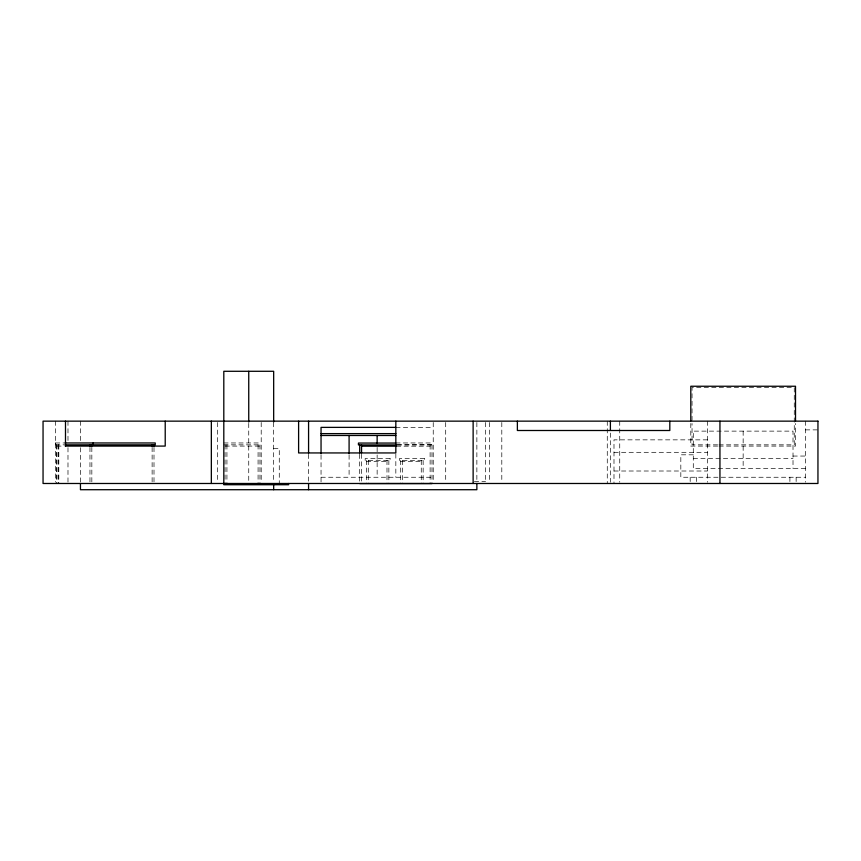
<?xml version="1.0" encoding="UTF-8"?>
<svg xmlns="http://www.w3.org/2000/svg" width="861" height="861" viewBox="0 0 861 861"><rect width="100%" height="100%" fill="white"/><g stroke="black" fill="none" stroke-linecap="round" stroke-linejoin="round"><path stroke-width="0.65" stroke-dasharray="4.3 3.23" d="M395.834 427.379L433.234 427.379M805.487 429.876L817.95 429.876M707.484 439.853L613.99 439.853L613.99 483.484M55.513 442.963L63.703 442.963M223.806 442.963L261.206 442.963M395.834 442.963L433.234 442.963M55.513 444.836L63.994 444.836M223.806 444.836L261.206 444.836M397.169 444.836L433.234 444.836L396.512 444.933M717.6 444.836L692.04 444.836L692.04 423.494M718.946 444.836L794.262 444.836L794.262 423.494M56.761 446.084L63.994 446.084M225.055 446.084L259.957 446.084M717.643 446.084L690.802 446.084L690.802 423.483M718.989 446.084L795.51 446.084L795.51 423.483M396.512 446.181L430.123 446.181M273.669 448.581L279.276 448.581L279.276 483.484M613.99 452.316L707.484 452.316M693.288 454.812L680.825 454.812L680.825 477.252L805.487 477.252M793.013 456.05L805.487 456.05M693.288 458.547L793.013 458.547M366.42 461.668L388.86 461.668M400.699 461.668L423.138 461.668M805.487 468.524L693.288 468.524L693.288 431.124L793.013 431.124L793.013 468.524M613.99 471.01L707.484 471.01M321.045 477.252L433.234 477.252M474.368 481.611L485.593 481.611M805.487 421.147L805.487 482.149M796.134 477.252L796.134 483.484M794.262 422.17L794.262 387.493L692.04 387.493L692.04 422.17M789.903 477.252L789.903 483.484M743.151 431.124L743.151 468.524M707.484 421.147L707.484 482.235M696.409 477.252L696.409 483.484M690.178 477.252L690.178 483.484M619.737 421.147L619.737 482.235M610.395 433.083L610.395 482.235M607.274 421.147L607.274 483.484M501.802 422.482L501.802 482.235M489.328 422.482L489.328 482.149M485.593 422.482L485.593 482.235M476.865 422.482L476.865 482.149M445.697 422.482L445.697 482.235M433.234 422.482L433.234 482.235M431.985 444.933L431.985 483.581M430.123 444.933L430.123 483.581M423.138 460.42L423.138 483.484M421.266 460.42L421.266 483.484M402.571 460.42L402.571 483.484M400.699 460.42L400.699 483.484M395.834 453.908L395.834 477.252M388.86 460.42L388.86 483.484M386.987 460.42L386.987 483.484M377.14 447.429L377.14 477.252M368.282 460.42L368.282 483.484M366.42 460.42L366.42 483.484M361.555 454.188L361.555 483.581M359.683 454.264L359.683 482.246M349.092 455.06L349.092 477.252M321.045 455.06L321.045 482.235M308.572 454.307L308.572 482.149M273.669 422.482L273.669 482.235M261.206 422.482L261.206 482.235M259.957 444.836L259.957 483.484M258.085 444.836L258.085 483.484M248.743 423.375L248.743 482.149M226.927 444.836L226.927 483.484M225.055 444.836L225.055 483.484M217.575 422.482L217.575 482.149M154.001 447.419L154.001 483.484M152.128 447.419L152.128 483.484M91.836 447.419L91.836 483.484M89.964 447.419L89.964 483.484M80.45 421.147L80.45 441.047M80.45 447.677L80.45 482.149M67.987 421.147L67.987 441.047M67.987 447.677L67.987 482.149M58.806 444.836L58.806 483.484M58.634 444.836L58.634 483.484M56.934 444.836L56.934 483.484M56.761 444.836L56.761 483.484M55.685 442.963L55.685 444.836M55.513 421.147L55.513 482.149M390.098 458.547L365.172 458.547L365.172 460.42L390.098 460.42L390.098 458.547M424.387 458.547L399.45 458.547L399.45 460.42L424.387 460.42L424.387 458.547"/><path stroke-width="1.29" d="M395.834 427.379L321.045 427.379L321.045 453.758M321.045 433.621L395.834 433.621M321.045 435.483L395.834 435.483M64.823 442.963L155.238 442.963L155.238 444.836L65.038 444.836M395.834 443.06L358.434 443.06L358.434 444.933L396.512 444.933M65.296 446.084L165.215 446.084L165.215 421.147M361.555 446.181L396.512 446.181M359.683 483.581L431.985 483.581M795.51 420.814L795.51 386.245L690.802 386.245L690.802 420.814M719.947 421.147L719.947 483.484M669.815 421.147L669.815 430.5L517.375 430.5L517.375 421.147M610.395 421.147L610.395 430.435M476.865 483.484L476.865 489.715L80.45 489.715L80.45 483.484M473.13 421.147L473.13 483.484M395.834 421.147L395.834 452.94L298.606 452.94L298.606 421.147M377.14 435.483L377.14 443.501M361.555 444.933L361.555 452.854M359.683 444.933L359.683 452.929M349.092 435.483L349.092 453.758M308.572 421.147L308.572 452.983M308.572 483.484L308.572 489.715M288.629 483.484L288.629 484.732L223.806 484.732L223.806 371.285L273.669 371.285L273.669 422.041M273.669 484.732L273.669 489.715M248.743 371.285L248.743 422.041M211.343 421.147L211.343 483.484M154.001 444.836L154.001 446.084M152.128 444.836L152.128 446.084M93.085 442.963L93.085 444.836M91.836 444.836L91.836 446.084M89.964 444.836L89.964 446.084M65.49 421.147L65.49 446.084M817.95 421.147L43.05 421.147L43.05 483.484L817.95 483.484L817.95 421.147"/></g></svg>
